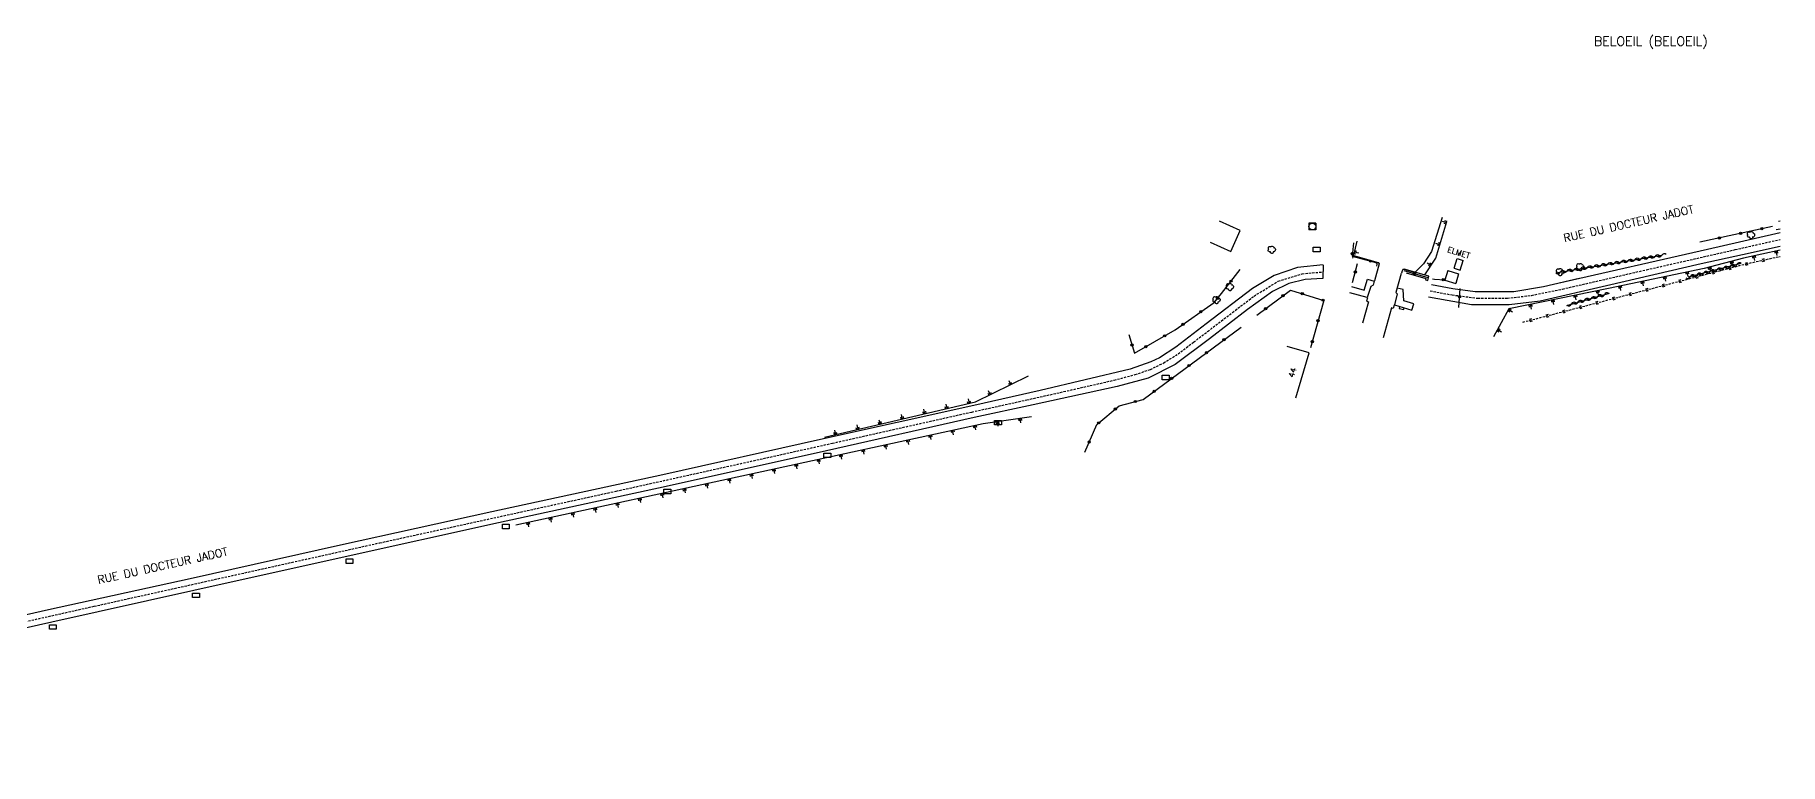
# Model space of a CAD drawing. Header units: millimetres. Extents: x 104999 to 106000, y 137000 to 138000.
# Drawn here: x 105618.4 to 106000, y 137828.7 to 137988.3 of the extents above; entities that cross this region are included whole.
import ezdxf
from ezdxf.enums import TextEntityAlignment as Align

# ---------------------------------------------------------------- set-up
doc = ezdxf.new("R2010")
doc.units = ezdxf.units.MM
doc.linetypes.add('DASHED', pattern=[0.75, 0.5, -0.25])
doc.layers.get('0').update_dxf_attribs({"linetype": 'CONTINUOUS'})
for name, color, linetype in [('W0001', 6, 'DASHED'), ('W0008', 7, 'CONTINUOUS'), ('W0100', 7, 'CONTINUOUS'), ('W0105', 7, 'CONTINUOUS'), ('W0211', 2, 'CONTINUOUS'), ('W0220', 5, 'DASHED'), ('W0300', 7, 'CONTINUOUS'), ('W0310', 3, 'CONTINUOUS'), ('W0322', 7, 'CONTINUOUS'), ('W0420', 7, 'CONTINUOUS'), ('W0511', 5, 'CONTINUOUS'), ('W0515', 5, 'CONTINUOUS'), ('W0980', 7, 'CONTINUOUS'), ('W0984', 7, 'CONTINUOUS'), ('W0989', 7, 'CONTINUOUS'), ('W0991', 7, 'CONTINUOUS'), ('W1471', 7, 'CONTINUOUS')]:
    doc.layers.add(name, color=color, linetype=linetype)
doc.styles.get("Standard").update_dxf_attribs({"font": 'romans.shx', "width": 0.85})

# ---------------------------------------------------------------- blocks, each defined once
blk = doc.blocks.new('t220o')
at = {"color": 0, "linetype": 'Continuous'}
for p, q in [((-0.25, 0.25), (0.25, 0.25)), ((-0.25, -0.25), (0.25, -0.25))]:
    blk.add_line(p, q, dxfattribs=at)
blk = doc.blocks.new('T300')
for p, q in [((-0.8, 0.51), (-0.86, 0.34)), ((-0.86, 0.34), (-0.86, 0.17)), ((-0.86, 0.17), (-0.74, 0.06)), ((-0.69, 0.63), (-0.8, 0.51)), ((-0.8, -0.06), (-0.74, 0.06)), ((-0.74, 0.06), (-0.69, 0.11)), ((-0.57, 0.69), (-0.69, 0.63)), ((-0.46, 0.69), (-0.57, 0.69)), ((-0.29, 0.63), (-0.46, 0.69)), ((-0.29, 0.63), (-0.17, 0.74)), ((-0.23, 0.57), (-0.29, 0.63)), ((-0.17, 0.74), (-0.06, 0.8)), ((-0.06, 0.8), (0.06, 0.8)), ((0.06, 0.8), (0.23, 0.74)), ((0.23, 0.74), (0.34, 0.63)), ((0.34, 0.63), (0.4, 0.51)), ((0.46, 0.46), (0.34, 0.46)), ((0.4, 0.51), (0.4, 0.46)), ((0.57, 0.4), (0.46, 0.46)), ((0.57, 0.4), (0.69, 0.29)), ((0.69, 0.29), (0.74, 0.17)), ((0.74, 0.06), (0.69, -0.17)), ((0.74, 0.17), (0.74, 0.06)), ((-0.8, -0.17), (-0.8, -0.06)), ((-0.8, -0.23), (-0.8, -0.17)), ((-0.74, -0.34), (-0.8, -0.23)), ((-0.69, -0.4), (-0.74, -0.34)), ((-0.51, -0.46), (-0.69, -0.4)), ((-0.4, -0.46), (-0.51, -0.46)), ((-0.4, -0.46), (-0.34, -0.46)), ((-0.34, -0.46), (-0.34, -0.4)), ((-0.34, -0.51), (-0.34, -0.46)), ((-0.29, -0.63), (-0.34, -0.51)), ((-0.17, -0.74), (-0.29, -0.63)), ((-0.06, -0.8), (-0.17, -0.74)), ((0.06, -0.8), (-0.06, -0.8)), ((0.17, -0.74), (0.06, -0.8)), ((0.23, -0.69), (0.17, -0.74)), ((0.29, -0.46), (0.23, -0.46)), ((0.29, -0.63), (0.23, -0.69)), ((0.46, -0.4), (0.29, -0.46)), ((0.34, -0.51), (0.29, -0.63)), ((0.34, -0.51), (0.34, -0.46)), ((0.57, -0.34), (0.46, -0.4)), ((0.63, -0.29), (0.57, -0.34)), ((0.69, -0.17), (0.63, -0.29))]:
    blk.add_line(p, q)
blk = doc.blocks.new('T420')
for p, q in [((0.75, 0.75), (-0.75, 0.75)), ((-0.75, 0.75), (-0.75, -0.75)), ((0.75, 0.75), (0.75, -0.75)), ((0.75, -0.75), (-0.75, -0.75))]:
    blk.add_line(p, q)
blk.add_ellipse((0, 0), major_axis=(-0.53, 0.53), ratio=1, start_param=3.926991, end_param=10.210176)
blk = doc.blocks.new('t322o')
at = {"color": 0, "linetype": 'Continuous'}
for radius in [0.25, 0.15]:
    blk.add_circle((0, 0), radius, dxfattribs=at)
blk = doc.blocks.new('t310o')
at = {"color": 0, "linetype": 'Continuous'}
for centre, start, end in [((-0.5, 0.38), 216.8699, 323.1304), ((0.5, -0.37), 36.8699, 143.1303)]:
    blk.add_arc(centre, 0.625, start, end, dxfattribs=at)
blk = doc.blocks.new('t211o')
at = {"color": 0, "linetype": 'Continuous'}
for p, q in [((-0.29, 0.5), (-0.29, 0)), ((0, 1), (0, 0)), ((0.29, 0.5), (0.29, 0))]:
    blk.add_line(p, q, dxfattribs=at)
blk = doc.blocks.new('T1471')
at = {"color": 0, "linetype": 'Continuous', "flags": 128}
blk.add_lwpolyline([(-0.75, -0.5), (-0.75, 0.5), (0.75, 0.5), (0.75, -0.5), (-0.75, -0.5)], dxfattribs=at)

msp = doc.modelspace()

# ---------------------------------------------------------------- linework, layer by layer
at = {"layer": 'W0001'}
for points in [[(105923.47, 137932.3), (105928.3, 137931.41), (105933.91, 137930.68), (105940.37, 137930.69), (105945.67, 137931.31), (105952.41, 137932.7), (105958.26, 137934.03), (105970.82, 137936.93), (105990.2, 137941.32), (106000, 137943.55)], [(105483.03, 137830.19), (105499.18, 137833.84), (105566.47, 137848.7), (105631.34, 137863.27), (105693.81, 137877.15), (105745.49, 137888.46), (105792.77, 137898.95), (105823.24, 137905.78), (105835.28, 137908.43), (105843.36, 137910.24), (105849.12, 137911.56), (105854.38, 137912.75), (105858.99, 137913.97), (105862.31, 137915.11), (105865.22, 137916.54), (105868.35, 137918.5), (105871.76, 137921.08), (105874.82, 137923.42), (105880.25, 137927.58), (105884.97, 137931.15), (105890.26, 137934.42), (105895.46, 137936.04), (105900.07, 137936.45)]]:
    msp.add_lwpolyline(points, dxfattribs=at)
at = {"layer": 'W0008'}
for points in [[(105951.43, 137933.95), (105984.11, 137941.45), (105999.07, 137944.85), (106000, 137945.06)], [(106000, 137942.04), (105991.79, 137940.15), (105982.72, 137938.18), (105962.01, 137933.42), (105947.53, 137930.05), (105940.74, 137929.21), (105932.54, 137929.23), (105923.13, 137930.92)], [(105900.1, 137937.89), (105900.04, 137935.02), (105896.15, 137934.76), (105892.57, 137933.88), (105888.98, 137932.15), (105883.55, 137928.24), (105875.21, 137921.81), (105867.71, 137916.17), (105861.84, 137913.21), (105855.01, 137911.33), (105836.71, 137907.38), (105823.79, 137904.56), (105791.5, 137897.3), (105756.41, 137889.5), (105719.74, 137881.49), (105685.56, 137873.93), (105653.16, 137866.73), (105622.07, 137859.79), (105589.02, 137852.36), (105555.36, 137844.81), (105521.85, 137837.48), (105483.31, 137828.71)], [(105900.11, 137937.98), (105894.44, 137937.38), (105889.35, 137935.68), (105884.66, 137932.82), (105874.52, 137925.09), (105867.89, 137919.97), (105864.27, 137917.64), (105862.42, 137916.74), (105857.86, 137915.15), (105838.24, 137910.46), (105823.68, 137907.22), (105790.15, 137899.73), (105755.71, 137892.02), (105718.34, 137883.95), (105685.25, 137876.65), (105652.32, 137869.27), (105621.34, 137862.48), (105588.29, 137854.94), (105554.37, 137847.41), (105520.88, 137840.1), (105498.81, 137835.28), (105492.44, 137839.56)], [(105923.8, 137933.67), (105928.44, 137932.79), (105933.34, 137932.14), (105941.77, 137932.18), (105948.25, 137933.24), (105956.09, 137935.07)]]:
    msp.add_lwpolyline(points, dxfattribs=at)
at = {"layer": 'W0100'}
for p, q in [((105928.73, 137937.25), (105929.4, 137939.38)), ((105929.4, 137939.38), (105930.72, 137938.95)), ((105927.32, 137936.77), (105929.71, 137936.04)), ((105929.71, 137936.04), (105929.08, 137933.91))]:
    msp.add_line(p, q, dxfattribs=at)
for points in [[(105875.36, 137942.98), (105879.92, 137940.93), (105881.97, 137945.49), (105877.41, 137947.54)], [(105927.32, 137936.77), (105926.69, 137934.63), (105929.08, 137933.91)], [(105928.73, 137937.25), (105930.05, 137936.83), (105930.72, 137938.95)], [(105894.14, 137908.87), (105894.14, 137908.87), (105897, 137918.72), (105892.2, 137920.12)]]:
    msp.add_lwpolyline(points, dxfattribs=at)
at = {"layer": 'W0105'}
msp.add_lwpolyline([(105916.8, 137928.82), (105916.7, 137928.47), (105917.69, 137928.21), (105917.8, 137928.55)], dxfattribs=at)
at = {"layer": 'W0211'}
for p, q in [((105999.68, 137947.57), (106000, 137947.63)), ((105907.45, 137943.19), (105906.72, 137940.1)), ((105999.12, 137945.72), (106000, 137945.91))]:
    msp.add_line(p, q, dxfattribs=at)
for points in [[(105922.35, 137935.8), (105924.7, 137939.46), (105927.11, 137947.46)], [(106000, 137941.19), (105992.03, 137939.44), (105983.42, 137937.19), (105962.48, 137932.84), (105940.72, 137928.33), (105937.36, 137922.2)], [(105791.02, 137900.28), (105824.1, 137908.01), (105835.69, 137913.69)], [(105836.29, 137904.74), (105825.74, 137903.22), (105723.53, 137881.03)]]:
    msp.add_lwpolyline(points, dxfattribs=at)
at = {"layer": 'W0220'}
msp.add_lwpolyline([(105943.73, 137925.44), (105992.56, 137938.21), (106000, 137939.85)], dxfattribs=at)
at = {"layer": 'W0310'}
for p, q in [((105950.95, 137936.24), (105974.24, 137940.09)), ((105991.51, 137938.3), (105979.89, 137935.28)), ((105953.39, 137929.13), (105962.68, 137931.76))]:
    msp.add_line(p, q, dxfattribs=at)
at = {"layer": 'W0322'}
for p, q in [((105998.34, 137946.38), (105982.42, 137942.95)), ((105906.47, 137934.14), (105907.59, 137938.27)), ((105917.74, 137936.72), (105922.98, 137935.23)), ((105929.77, 137928.68), (105930.04, 137932.82))]:
    msp.add_line(p, q, dxfattribs=at)
for points in [[(105906.74, 137942.8), (105906.4, 137939.89), (105911.59, 137938.49), (105911.83, 137938.33), (105911.85, 137938.17), (105911.74, 137937.73)], [(105857.56, 137922.73), (105858.8, 137918.68), (105867.74, 137923.78), (105876.25, 137929.78), (105877.85, 137931.71), (105881.94, 137936.99)], [(105885.57, 137927.01), (105892.95, 137932.46), (105900.2, 137930.22), (105897.33, 137919.8)], [(105923.98, 137934.94), (105924.4, 137934.87), (105926.69, 137934.74)], [(105847.99, 137897.01), (105850.57, 137903.06), (105855.49, 137907.16), (105860.75, 137908.54), (105882.13, 137924.38)]]:
    msp.add_lwpolyline(points, dxfattribs=at)
at = {"layer": 'W0511'}
for points in [[(105906.57, 137939.47), (105906.73, 137940.04), (105912.1, 137938.54), (105912.31, 137938.22), (105911.3, 137934.47)], [(105917.12, 137936.12), (105916, 137931.97), (105916.29, 137931.67), (105915.68, 137929.22), (105919.5, 137928.1), (105919.91, 137929.45), (105917.71, 137930.09), (105917.57, 137932.61), (105916.3, 137932.88)], [(105918.24, 137936.25), (105922.56, 137935.03), (105922.49, 137934.69), (105922.94, 137934.58), (105923.18, 137935.54), (105917.82, 137937.03), (105917.51, 137936.95), (105917.34, 137936.68), (105917.19, 137936.2)], [(105906.26, 137933.25), (105909.04, 137932.46), (105909.75, 137934.87), (105911.25, 137934.45), (105911.03, 137933.51), (105910.53, 137933.22), (105909.73, 137930.84), (105905.89, 137931.9)], [(105909.77, 137930.77), (105909.58, 137930.05), (105910.03, 137929.93), (105908.72, 137925.24)], [(105915.61, 137929.18), (105915.41, 137928.42), (105915.03, 137928.56), (105913.19, 137922.03)]]:
    msp.add_lwpolyline(points, dxfattribs=at)
at = {"layer": 'W0515'}
msp.add_lwpolyline([(105926.11, 137948.39), (105923.77, 137940.91), (105922, 137938.18), (105920.11, 137936.33), (105917.81, 137936.96), (105917.63, 137936.99)], dxfattribs=at)

# ---------------------------------------------------------------- block references
at = {"layer": 'W0211'}
for p, rotation in [((105927.05, 137947.27), 73.2922203065906), ((105925.61, 137942.48), 73.2922203065906), ((105906.88, 137940.75), 256.752269242532), ((105994.27, 137939.93), 192.3824921392942), ((105999.15, 137941), 192.3824921392942), ((105923.7, 137937.9), 57.21326696776903), ((105974.79, 137935.4), 191.740569409087), ((105979.69, 137936.42), 191.740569409087), ((105984.57, 137937.49), 194.6172821251035), ((105989.41, 137938.76), 194.6172821251035), ((105960.11, 137932.35), 191.7114241249335), ((105965, 137933.36), 191.740569409087), ((105969.9, 137934.38), 191.740569409087), ((105940.62, 137928.15), 241.2637816940004), ((105945.42, 137929.3), 191.7114241249335), ((105950.32, 137930.32), 191.7114241249335), ((105955.21, 137931.33), 191.7114241249335), ((105938.22, 137923.77), 241.2637816940004), ((105831.76, 137911.76), 26.09051464461201), ((105822.66, 137907.68), 13.15395952652232), ((105827.27, 137909.57), 26.09051464461201), ((105808.06, 137904.27), 13.15395952652232), ((105812.93, 137905.4), 13.15395952652232), ((105817.79, 137906.54), 13.15395952652232), ((105793.45, 137900.85), 13.15395952652232), ((105798.32, 137901.99), 13.15395952652232), ((105803.19, 137903.13), 13.15395952652232), ((105819.06, 137901.77), 192.251715289867), ((105823.94, 137902.83), 192.251715289867), ((105828.87, 137903.67), 188.1877944123348), ((105833.82, 137904.39), 188.1877944123348), ((105799.51, 137897.53), 192.251715289867), ((105804.4, 137898.59), 192.251715289867), ((105809.29, 137899.65), 192.251715289867), ((105814.17, 137900.71), 192.251715289867), ((105784.85, 137894.35), 192.251715289867), ((105789.74, 137895.41), 192.251715289867), ((105794.63, 137896.47), 192.251715289867), ((105765.31, 137890.1), 192.251715289867), ((105770.2, 137891.16), 192.251715289867), ((105775.08, 137892.22), 192.251715289867), ((105779.97, 137893.29), 192.251715289867), ((105745.77, 137885.86), 192.251715289867), ((105750.65, 137886.92), 192.251715289867), ((105755.54, 137887.98), 192.251715289867), ((105760.42, 137889.04), 192.251715289867), ((105731.11, 137882.67), 192.251715289867), ((105735.99, 137883.74), 192.251715289867), ((105740.88, 137884.8), 192.251715289867), ((105726.22, 137881.61), 192.251715289867)]:
    msp.add_blockref('t211o', p, dxfattribs=dict(at, rotation=rotation))
at = {"layer": 'W0220'}
for p, rotation in [((105996.37, 137939.05), 12.44728630830797), ((105981.82, 137935.4), 14.65889154660219), ((105985.45, 137936.35), 14.65889154660219), ((105989.08, 137937.3), 14.65889154660219), ((105992.71, 137938.24), 12.44728630830797), ((105967.31, 137931.61), 14.65889154660219), ((105970.94, 137932.55), 14.65889154660219), ((105974.57, 137933.5), 14.65889154660219), ((105978.19, 137934.45), 14.65889154660219), ((105952.8, 137927.81), 14.65889154660219), ((105956.43, 137928.76), 14.65889154660219), ((105960.05, 137929.71), 14.65889154660219), ((105963.68, 137930.66), 14.65889154660219), ((105945.54, 137925.91), 14.65889154660219), ((105949.17, 137926.86), 14.65889154660219)]:
    msp.add_blockref('t220o', p, dxfattribs=dict(at, rotation=rotation))
at = {"layer": 'W0300'}
for p in [(105993.69, 137944.48), (105888.89, 137941.28), (105951.93, 137936.39), (105956.34, 137937.51), (105879.73, 137933.12), (105876.8, 137930.28)]:
    msp.add_blockref('T300', p, dxfattribs=at)
at = {"layer": 'W0310'}
for p, rotation in [((105966.73, 137938.85), 9.381352219201887), ((105968.21, 137939.1), 9.381352219201887), ((105969.69, 137939.34), 9.381352219201887), ((105971.17, 137939.58), 9.381352219201887), ((105972.65, 137939.83), 9.381352219201887), ((105974.13, 137940.07), 9.381352219201887), ((105951.93, 137936.4), 9.381352219201887), ((105953.41, 137936.65), 9.381352219201887), ((105954.9, 137936.89), 9.381352219201887), ((105956.37, 137937.14), 9.381352219201887), ((105957.85, 137937.38), 9.381352219201887), ((105959.33, 137937.63), 9.381352219201887), ((105960.81, 137937.87), 9.381352219201887), ((105962.29, 137938.12), 9.381352219201887), ((105963.77, 137938.36), 9.381352219201887), ((105965.25, 137938.61), 9.381352219201887), ((105980.38, 137935.41), 194.5643470324753), ((105981.83, 137935.79), 194.5643470324753), ((105983.28, 137936.16), 194.5643470324753), ((105984.74, 137936.54), 194.5643470324753), ((105986.19, 137936.92), 194.5643470324753), ((105987.64, 137937.29), 194.5643470324753), ((105989.09, 137937.67), 194.5643470324753), ((105990.54, 137938.05), 194.5643470324753), ((105961.57, 137931.45), 15.79869220511393), ((105954.35, 137929.4), 15.79869220511393), ((105955.79, 137929.81), 15.79869220511393), ((105957.24, 137930.22), 15.79869220511393), ((105958.68, 137930.63), 15.79869220511393), ((105960.12, 137931.04), 15.79869220511393)]:
    msp.add_blockref('t310o', p, dxfattribs=dict(at, rotation=rotation))
at = {"layer": 'W0322'}
for p, rotation in [((105986.73, 137943.88), 192.1731151045515), ((105991.37, 137944.88), 192.1731151045515), ((105996.01, 137945.88), 192.1731151045515), ((105906.46, 137940.45), 263.2822294748988), ((105907.09, 137936.43), 74.80129938345752), ((105910.44, 137938.8), 344.8935905494392), ((105920.03, 137936.07), 344.1008910780583), ((105879.95, 137934.42), 52.20483502031127), ((105891.3, 137931.24), 36.47875889888304), ((105895.53, 137931.66), 342.809450908936), ((105926.35, 137934.76), 356.7801071926427), ((105873.34, 137927.72), 35.20624567749352), ((105877.01, 137930.69), 50.35515587792699), ((105887.49, 137928.42), 36.47875889888304), ((105900.07, 137930.26), 342.809450908936), ((105929.93, 137931.05), 86.20887280241078), ((105869.46, 137924.99), 35.20624567749352), ((105898.97, 137925.77), 254.6137222448652), ((105858.26, 137920.46), 286.954491407391), ((105861.31, 137920.11), 29.66969380675075), ((105865.44, 137922.46), 29.66969380675075), ((105878.4, 137921.61), 36.52795809163521), ((105897.71, 137921.19), 254.6137222448652), ((105874.58, 137918.78), 36.52795809163521), ((105866.95, 137913.13), 36.52795809163521), ((105870.76, 137915.96), 36.52795809163521), ((105863.13, 137910.3), 36.52795809163521), ((105854.65, 137906.45), 39.82975696085246), ((105859.02, 137908.08), 14.66581718947812), ((105851, 137903.41), 39.82975696085246), ((105848.92, 137899.2), 66.8929860201958)]:
    msp.add_blockref('t322o', p, dxfattribs=dict(at, rotation=rotation))
at = {"layer": 'W0420'}
msp.add_blockref('T420', (105897.73, 137946.37), dxfattribs=at)
at = {"layer": 'W1471'}
for p in [(105898.68, 137941.37), (105865.63, 137913.35), (105829, 137903.45), (105791.66, 137896.31), (105756.68, 137888.37), (105721.37, 137880.73), (105687.18, 137873.11), (105653.61, 137865.66), (105622.32, 137858.73)]:
    msp.add_blockref('T1471', p, dxfattribs=at)

# ---------------------------------------------------------------- texts
at = {"layer": 'W0980'}
msp.add_text('BELOEIL (BELOEIL)', height=2, dxfattribs=at).set_placement((105971.75, 137986.8), align=Align.MIDDLE)
at = {"layer": 'W0984'}
msp.add_text('ELMET', height=1.25, rotation=343.1107, dxfattribs=at).set_placement((105929.74, 137940.66), align=Align.MIDDLE)
at = {"layer": 'W0989'}
for rotation, p in [(12.7739, (105966.87, 137947.03)), (12.526, (105646.31, 137872.15))]:
    msp.add_text('RUE DU DOCTEUR JADOT', height=1.75, rotation=rotation, dxfattribs=at).set_placement(p, align=Align.MIDDLE)
at = {"layer": 'W0991'}
msp.add_text('44', height=1.25, rotation=73.7789, dxfattribs=at).set_placement((105893.39, 137914.42), align=Align.MIDDLE)

doc.saveas('drawing.dxf')
